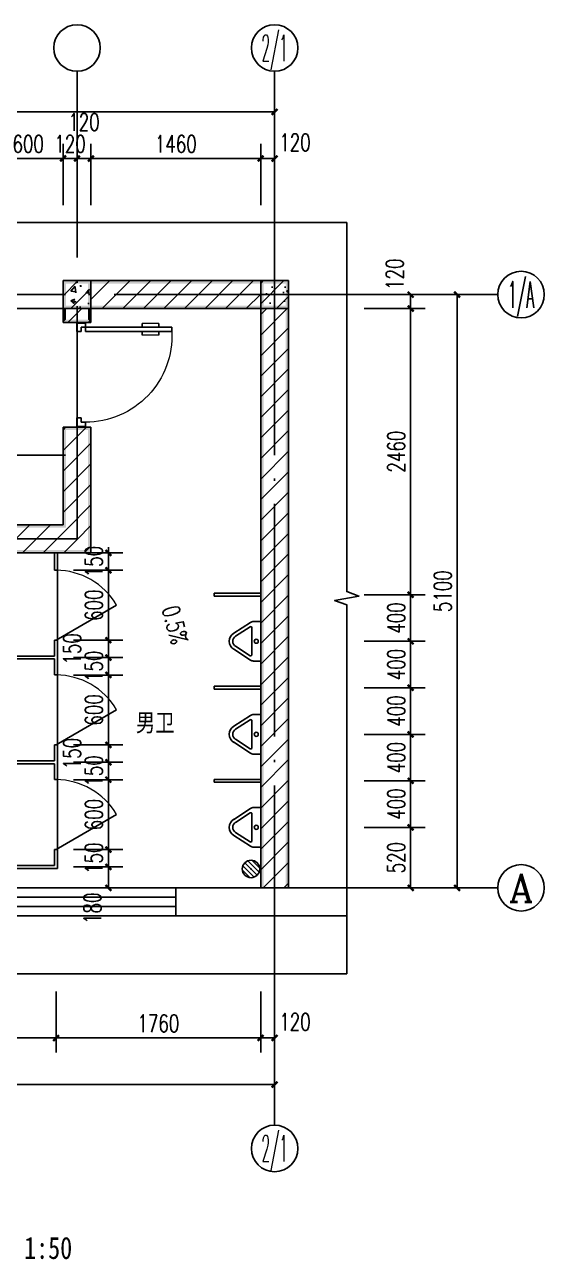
# Model space of a CAD drawing. Extents: x 14095202 to 14511487, y -1430609 to -90420.
# Drawn here: x 14101692 to 14106162, y -1430436 to -1419823 of the extents above; entities that cross this region are included whole.
import ezdxf
from ezdxf.enums import TextEntityAlignment as Align

# ---------------------------------------------------------------- set-up
doc = ezdxf.new("R2010")
doc.units = 0
doc.header["$LTSCALE"] = 1000
doc.header["$MEASUREMENT"] = 0
doc.linetypes.add('DOTE', pattern=[2.42, 2, -0.2, 0.02, -0.2])
for name, color, linetype in [('AXIS', 3, 'Continuous'), ('AXIS_TEXT', 7, 'Continuous'), ('COLUMN', 2, 'Continuous'), ('DIM_SYMB', 3, 'Continuous'), ('DOTE', 1, 'DOTE'), ('LVTRY', 6, 'Continuous'), ('PUB_DIM', 3, 'Continuous'), ('PUB_HATCH', 8, 'Continuous'), ('PUB_TEXT', 7, 'Continuous'), ('PUB_WALL', 9, 'Continuous'), ('WALL', 9, 'Continuous'), ('WALL-PARAPET', 6, 'Continuous'), ('WINDOW', 4, 'Continuous')]:
    doc.layers.add(name, color=color, linetype=linetype)
doc.styles.add('_TCH_AXIS', font='COMPLEX', dxfattribs={"bigfont": 'GBCBIG'})
doc.styles.add('_TCH_DIM', font='SIMPLEX', dxfattribs={"bigfont": 'GBCBIG'})
doc.styles.add('_TCH_DIM_T3', font='SIMPLEX', dxfattribs={"width": 0.705882, "bigfont": 'GBCBIG'})
doc.styles.add('COMPLEX', font='COMPLEX')
doc.styles.add('YAYA', font='', dxfattribs={"width": 0.8, "height": 1})
doc.styles.get('YAYA').set_extended_font_data('SimSun')
doc.dimstyles.new('_TCH_ARCH&&50', dxfattribs={"dimtxt": 148.75, "dimasz": 50, "dimexe": 125, "dimexo": 150, "dimgap": 50, "dimtad": 1, "dimdec": 0, "dimzin": 0, "dimdsep": 46, "dimtxsty": '_TCH_DIM_T3', "dimblk": 'ARCHTICK', "dimcen": 0.09, "dimclrt": 7, "dimazin": 2, "dimtfac": 1, "dimtdec": 0, "dimtix": 1, "dimtmove": 2, "dimatfit": 3, "dimfxl": 0, "dimtolj": 1, "dimtzin": 0, "dimarcsym": 0})
pattern_1 = [(45, (0, 89.76), (-88.388383, 88.388383), [])]
pattern_2 = [(45, (0, 0), (-88.3883476, 88.3883476), []), (50, (0, 0), (358.630091, -31.3760675), [37.5, -412.5]), (355, (0, 0), (-69.375667, 376.096067), [30, -330]), (100.4514, (29.9, -2.6), (289.254691, 344.719771), [31.870095, -350.571056]), (46.1842, (0, 100), (533.620524, -82.759507), [56.25, -618.75]), (96.6356, (44.47, 93.1), (467.331353, 487.058935), [47.805144, -525.8565]), (351.1842, (0, 100), (467.330973, 487.0593), [45, -495]), (21, (50, 75), (298.453526, -201.3094453), [37.5, -412.5]), (326, (50, 75), (121.657666, 362.575023), [30, -330]), (71.4514, (74.87, 58.22), (420.111314, 161.265248), [31.870095, -350.571056]), (37.5, (0, 0), (6.0799277, 166.4469269), [0, -326, 0, -335, 0, -331.25]), (7.5, (0, 0), (131.5347687, 197.205856), [0, -191, 0, -318.5, 0, -126.25]), (327.5, (-111.5, 0), (266.9112181, -11.2774359), [0, -125, 0, -390, 0, -517.5]), (317.5, (-161.5, 0), (291.5930847, 50.052491), [0, -162.5, 0, -259, 0, -367.5])]

# ---------------------------------------------------------------- blocks, each defined once
blk = doc.blocks.new('$lvtry$00000171')
for p, q in [((-74, 11), (-11, 74)), ((-70, -27), (27, 70)), ((-53, -53), (53, 53)), ((-27, -70), (70, 27)), ((11, -74), (74, -11))]:
    blk.add_line(p, q)
blk.add_circle((0, 0), 75)
blk.add_point((0, 0))
blk = doc.blocks.new('$lvtry$00000007')
for p, q in [((-170, 0), (170, 0)), ((-170, -61), (-170, 0)), ((-162, -88), (-69, -231)), ((-124, -91), (-43, -216)), ((-116, -76), (116, -76)), ((43, -216), (124, -91)), ((69, -231), (162, -88)), ((170, -61), (170, 0))]:
    blk.add_line(p, q)
blk.add_circle((0, -38), 17.7)
for centre, radius, start, end in [((-120, -61), 50, 180, 213.0863), ((-116, -86), 10, 90, 213.0863), ((116, -86), 10, 326.9137, 90), ((120, -61), 50, 326.9137, 0), ((0, -191), 80, 210, 330), ((0, -191), 50, 210, 330)]:
    blk.add_arc(centre, radius, start, end)
blk = doc.blocks.new('$DorLib2D$00000009')
for p, q in [((0.413, 0.905), (0.413, 0.081)), ((0.454, 0.905), (0.413, 0.905)), ((0.454, 0.081), (0.454, 0.905)), ((0.413, 0.782), (0.378, 0.782)), ((0.489, 0.782), (0.454, 0.782)), ((0.413, 0.624), (0.378, 0.624)), ((0.489, 0.624), (0.454, 0.624)), ((-0.494, 0.081), (-0.453, 0.081)), ((-0.494, -0.002), (-0.494, 0.081)), ((-0.453, 0.081), (-0.453, 0.039)), ((-0.453, 0.039), (-0.412, 0.039)), ((-0.412, 0.039), (-0.412, -0.002)), ((0.413, 0.081), (0.454, 0.081)), ((0.454, 0.039), (0.413, 0.039)), ((0.413, 0.039), (0.413, -0.002)), ((0.495, 0.081), (0.454, 0.081)), ((0.454, 0.081), (0.454, 0.039)), ((0.495, -0.002), (0.495, 0.081)), ((-0.494, -0.002), (-0.494, -0.002)), ((-0.412, -0.002), (-0.494, -0.002)), ((0.413, -0.002), (0.495, -0.002)), ((0.495, -0.002), (0.495, -0.002))]:
    blk.add_line(p, q)
at = {"lineweight": 13}
for p, q in [((0.378, 0.782), (0.378, 0.624)), ((0.489, 0.782), (0.489, 0.624))]:
    blk.add_line(p, q, dxfattribs=at)
blk.add_arc((0.372, 0.082), 0.825, 87.134, 180.0717, dxfattribs=at)
blk = doc.blocks.new('$TCHSYS$APDOOR2D')
blk.add_line((0.5, 0), (0, 0.866))
at = {"lineweight": 13}
blk.add_arc((0.5, 0), 1, 120, 180, dxfattribs=at)
blk = doc.blocks.new('$TCHSYS$WIN2D')
for p, q in [((-0.5, 0.5), (0.5, 0.5)), ((-0.5, 0.5), (-0.5, -0.5)), ((0.5, 0.5), (0.5, -0.5)), ((0.5, 0.1667), (-0.5, 0.1667)), ((0.5, -0.1667), (-0.5, -0.1667)), ((-0.5, -0.5), (0.5, -0.5))]:
    blk.add_line(p, q)
blk = doc.blocks.new('_AXISO')
blk.add_circle((0, 0), 0.5)
at = {"layer": 'AXIS_TEXT', "style": 'COMPLEX', "width": 1.041667}
blk.add_attdef('A', text='', height=0.56, dxfattribs=at).set_placement((-0.25, -0.28), (0.25, -0.28), align=Align.FIT)
blk = doc.blocks.new('_ArchTick')
at = {"color": 0, "linetype": 'ByBlock', "const_width": 0.4}
blk.add_lwpolyline([(-0.5, -0.5), (0.5, 0.5)], dxfattribs=at)
blk = doc.blocks.new('*D879')
at = {"layer": 'AXIS', "color": 0, "lineweight": -2}
for p, q in [((14097642, -1428133), (14097642, -1429058)), ((14103842, -1428133), (14103842, -1429058)), ((14097642, -1428933), (14103842, -1428933))]:
    blk.add_line(p, q, dxfattribs=at)
at = {"layer": 'Defpoints', "color": 0}
for p in [(14097642, -1427983), (14103842, -1427983), (14103842, -1428933)]:
    blk.add_point(p, dxfattribs=at)
at = {"layer": 'AXIS', "color": 0, "lineweight": -2, "xscale": 50, "yscale": 50, "zscale": 50, "rotation": 180}
blk.add_blockref('_ArchTick', (14097642, -1428933), dxfattribs=at)
at = {"layer": 'AXIS', "color": 0, "lineweight": -2, "xscale": 50, "yscale": 50, "zscale": 50}
blk.add_blockref('_ArchTick', (14103842, -1428933), dxfattribs=at)
at = {"layer": 'AXIS', "color": 7, "insert": (14100742, -1428808), "char_height": 148.8, "attachment_point": 5, "style": '_TCH_DIM_T3'}
blk.add_mtext('\\A1;6200', dxfattribs=at)
blk = doc.blocks.new('*D884')
at = {"layer": 'AXIS', "color": 0, "lineweight": -2}
for p, q in [((14100762, -1428133), (14100762, -1428658)), ((14101962, -1428133), (14101962, -1428658)), ((14100762, -1428533), (14101962, -1428533))]:
    blk.add_line(p, q, dxfattribs=at)
at = {"layer": 'Defpoints', "color": 0}
for p in [(14100762, -1427983), (14101962, -1427983), (14101962, -1428533)]:
    blk.add_point(p, dxfattribs=at)
at = {"layer": 'AXIS', "color": 0, "lineweight": -2, "xscale": 50, "yscale": 50, "zscale": 50, "rotation": 180}
blk.add_blockref('_ArchTick', (14100762, -1428533), dxfattribs=at)
at = {"layer": 'AXIS', "color": 0, "lineweight": -2, "xscale": 50, "yscale": 50, "zscale": 50}
blk.add_blockref('_ArchTick', (14101962, -1428533), dxfattribs=at)
at = {"layer": 'AXIS', "color": 7, "insert": (14101362, -1428408), "char_height": 148.8, "attachment_point": 5, "style": '_TCH_DIM_T3'}
blk.add_mtext('\\A1;1200', dxfattribs=at)
blk = doc.blocks.new('*D885')
at = {"layer": 'AXIS', "color": 0, "lineweight": -2}
for p, q in [((14101962, -1428133), (14101962, -1428658)), ((14103722, -1428133), (14103722, -1428658)), ((14101962, -1428533), (14103722, -1428533))]:
    blk.add_line(p, q, dxfattribs=at)
at = {"layer": 'Defpoints', "color": 0}
for p in [(14101962, -1427983), (14103722, -1427983), (14103722, -1428533)]:
    blk.add_point(p, dxfattribs=at)
at = {"layer": 'AXIS', "color": 0, "lineweight": -2, "xscale": 50, "yscale": 50, "zscale": 50, "rotation": 180}
blk.add_blockref('_ArchTick', (14101962, -1428533), dxfattribs=at)
at = {"layer": 'AXIS', "color": 0, "lineweight": -2, "xscale": 50, "yscale": 50, "zscale": 50}
blk.add_blockref('_ArchTick', (14103722, -1428533), dxfattribs=at)
at = {"layer": 'AXIS', "color": 7, "insert": (14102842, -1428408), "char_height": 148.8, "attachment_point": 5, "style": '_TCH_DIM_T3'}
blk.add_mtext('\\A1;1760', dxfattribs=at)
blk = doc.blocks.new('*D886')
at = {"layer": 'AXIS', "color": 0, "lineweight": -2}
for p, q in [((14103722, -1428133), (14103722, -1428658)), ((14103842, -1428133), (14103842, -1428658)), ((14103722, -1428533), (14103842, -1428533))]:
    blk.add_line(p, q, dxfattribs=at)
at = {"layer": 'Defpoints', "color": 0}
for p in [(14103722, -1427983), (14103842, -1427983), (14103842, -1428533)]:
    blk.add_point(p, dxfattribs=at)
at = {"layer": 'AXIS', "color": 0, "lineweight": -2, "xscale": 50, "yscale": 50, "zscale": 50, "rotation": 180}
blk.add_blockref('_ArchTick', (14103722, -1428533), dxfattribs=at)
at = {"layer": 'AXIS', "color": 0, "lineweight": -2, "xscale": 50, "yscale": 50, "zscale": 50}
blk.add_blockref('_ArchTick', (14103842, -1428533), dxfattribs=at)
at = {"layer": 'AXIS', "color": 7, "insert": (14104017, -1428395), "char_height": 148.8, "attachment_point": 5, "style": '_TCH_DIM_T3'}
blk.add_mtext('\\A1;120', dxfattribs=at)
blk = doc.blocks.new('*D887')
at = {"layer": 'AXIS', "color": 0, "lineweight": -2}
for p, q in [((14097642, -1421373), (14097642, -1420448)), ((14103842, -1421373), (14103842, -1420448)), ((14097642, -1420573), (14103842, -1420573))]:
    blk.add_line(p, q, dxfattribs=at)
at = {"layer": 'Defpoints', "color": 0}
for p in [(14103842, -1420573), (14097642, -1421523), (14103842, -1421523)]:
    blk.add_point(p, dxfattribs=at)
at = {"layer": 'AXIS', "color": 0, "lineweight": -2, "xscale": 50, "yscale": 50, "zscale": 50, "rotation": 180}
blk.add_blockref('_ArchTick', (14097642, -1420573), dxfattribs=at)
at = {"layer": 'AXIS', "color": 0, "lineweight": -2, "xscale": 50, "yscale": 50, "zscale": 50}
blk.add_blockref('_ArchTick', (14103842, -1420573), dxfattribs=at)
at = {"layer": 'AXIS', "color": 7, "insert": (14100742, -1420448), "char_height": 148.8, "attachment_point": 5, "style": '_TCH_DIM_T3'}
blk.add_mtext('\\A1;6200', dxfattribs=at)
blk = doc.blocks.new('*D894')
at = {"layer": 'AXIS', "color": 0, "lineweight": -2}
for p, q in [((14101422, -1421373), (14101422, -1420848)), ((14102022, -1421373), (14102022, -1420848)), ((14101422, -1420973), (14102022, -1420973))]:
    blk.add_line(p, q, dxfattribs=at)
at = {"layer": 'Defpoints', "color": 0}
for p in [(14102022, -1420973), (14101422, -1421523), (14102022, -1421523)]:
    blk.add_point(p, dxfattribs=at)
at = {"layer": 'AXIS', "color": 0, "lineweight": -2, "xscale": 50, "yscale": 50, "zscale": 50, "rotation": 180}
blk.add_blockref('_ArchTick', (14101422, -1420973), dxfattribs=at)
at = {"layer": 'AXIS', "color": 0, "lineweight": -2, "xscale": 50, "yscale": 50, "zscale": 50}
blk.add_blockref('_ArchTick', (14102022, -1420973), dxfattribs=at)
at = {"layer": 'AXIS', "color": 7, "insert": (14101722, -1420848), "char_height": 148.8, "attachment_point": 5, "style": '_TCH_DIM_T3'}
blk.add_mtext('\\A1;600', dxfattribs=at)
blk = doc.blocks.new('*D895')
at = {"layer": 'AXIS', "color": 0, "lineweight": -2}
for p, q in [((14102022, -1421373), (14102022, -1420848)), ((14102142, -1421373), (14102142, -1420848)), ((14102022, -1420973), (14101972, -1420973)), ((14102022, -1420973), (14102142, -1420973)), ((14102142, -1420973), (14102192, -1420973))]:
    blk.add_line(p, q, dxfattribs=at)
at = {"layer": 'Defpoints', "color": 0}
for p in [(14102142, -1420973), (14102022, -1421523), (14102142, -1421523)]:
    blk.add_point(p, dxfattribs=at)
at = {"layer": 'AXIS', "color": 0, "lineweight": -2, "xscale": 50, "yscale": 50, "zscale": 50}
blk.add_blockref('_ArchTick', (14102022, -1420973), dxfattribs=at)
at = {"layer": 'AXIS', "color": 0, "lineweight": -2, "xscale": 50, "yscale": 50, "zscale": 50, "rotation": 180}
blk.add_blockref('_ArchTick', (14102142, -1420973), dxfattribs=at)
at = {"layer": 'AXIS', "color": 7, "insert": (14102082, -1420848), "char_height": 148.8, "attachment_point": 5, "style": '_TCH_DIM_T3'}
blk.add_mtext('\\A1;120', dxfattribs=at)
blk = doc.blocks.new('*D896')
at = {"layer": 'AXIS', "color": 0, "lineweight": -2}
for p, q in [((14102142, -1421373), (14102142, -1420848)), ((14102262, -1421373), (14102262, -1420848)), ((14102142, -1420973), (14102262, -1420973))]:
    blk.add_line(p, q, dxfattribs=at)
at = {"layer": 'Defpoints', "color": 0}
for p in [(14102262, -1420973), (14102142, -1421523), (14102262, -1421523)]:
    blk.add_point(p, dxfattribs=at)
at = {"layer": 'AXIS', "color": 0, "lineweight": -2, "xscale": 50, "yscale": 50, "zscale": 50, "rotation": 180}
blk.add_blockref('_ArchTick', (14102142, -1420973), dxfattribs=at)
at = {"layer": 'AXIS', "color": 0, "lineweight": -2, "xscale": 50, "yscale": 50, "zscale": 50}
blk.add_blockref('_ArchTick', (14102262, -1420973), dxfattribs=at)
at = {"layer": 'AXIS', "color": 7, "insert": (14102202, -1420660), "char_height": 148.8, "attachment_point": 5, "style": '_TCH_DIM_T3'}
blk.add_mtext('\\A1;120', dxfattribs=at)
blk = doc.blocks.new('*D897')
at = {"layer": 'AXIS', "color": 0, "lineweight": -2}
for p, q in [((14102262, -1421373), (14102262, -1420848)), ((14103722, -1421373), (14103722, -1420848)), ((14102262, -1420973), (14103722, -1420973))]:
    blk.add_line(p, q, dxfattribs=at)
at = {"layer": 'Defpoints', "color": 0}
for p in [(14103722, -1420973), (14102262, -1421523), (14103722, -1421523)]:
    blk.add_point(p, dxfattribs=at)
at = {"layer": 'AXIS', "color": 0, "lineweight": -2, "xscale": 50, "yscale": 50, "zscale": 50, "rotation": 180}
blk.add_blockref('_ArchTick', (14102262, -1420973), dxfattribs=at)
at = {"layer": 'AXIS', "color": 0, "lineweight": -2, "xscale": 50, "yscale": 50, "zscale": 50}
blk.add_blockref('_ArchTick', (14103722, -1420973), dxfattribs=at)
at = {"layer": 'AXIS', "color": 7, "insert": (14102992, -1420848), "char_height": 148.8, "attachment_point": 5, "style": '_TCH_DIM_T3'}
blk.add_mtext('\\A1;1460', dxfattribs=at)
blk = doc.blocks.new('*D898')
at = {"layer": 'AXIS', "color": 0, "lineweight": -2}
for p, q in [((14103722, -1421373), (14103722, -1420848)), ((14103842, -1421373), (14103842, -1420848)), ((14103722, -1420973), (14103842, -1420973))]:
    blk.add_line(p, q, dxfattribs=at)
at = {"layer": 'Defpoints', "color": 0}
for p in [(14103842, -1420973), (14103722, -1421523), (14103842, -1421523)]:
    blk.add_point(p, dxfattribs=at)
at = {"layer": 'AXIS', "color": 0, "lineweight": -2, "xscale": 50, "yscale": 50, "zscale": 50, "rotation": 180}
blk.add_blockref('_ArchTick', (14103722, -1420973), dxfattribs=at)
at = {"layer": 'AXIS', "color": 0, "lineweight": -2, "xscale": 50, "yscale": 50, "zscale": 50}
blk.add_blockref('_ArchTick', (14103842, -1420973), dxfattribs=at)
at = {"layer": 'AXIS', "color": 7, "insert": (14104017, -1420835), "char_height": 148.8, "attachment_point": 5, "style": '_TCH_DIM_T3'}
blk.add_mtext('\\A1;120', dxfattribs=at)
blk = doc.blocks.new('*D909')
at = {"layer": 'AXIS', "color": 0, "lineweight": -2}
for p, q in [((14104612, -1422143), (14105537, -1422143)), ((14105412, -1427243), (14105412, -1422143)), ((14104612, -1427243), (14105537, -1427243))]:
    blk.add_line(p, q, dxfattribs=at)
at = {"layer": 'Defpoints', "color": 0}
for p in [(14104462, -1422143), (14105412, -1422143), (14104462, -1427243)]:
    blk.add_point(p, dxfattribs=at)
at = {"layer": 'AXIS', "color": 0, "lineweight": -2, "xscale": 50, "yscale": 50, "zscale": 50}
for p, rotation in [((14105412, -1422143), 90), ((14105412, -1427243), 270)]:
    blk.add_blockref('_ArchTick', p, dxfattribs=dict(at, rotation=rotation))
at = {"layer": 'AXIS', "color": 7, "insert": (14105288, -1424693), "char_height": 148.8, "attachment_point": 5, "rotation": 90, "style": '_TCH_DIM_T3'}
blk.add_mtext('\\A1;5100', dxfattribs=at)
blk = doc.blocks.new('*D910')
at = {"layer": 'AXIS', "color": 0, "lineweight": -2}
for p, q in [((14104612, -1426723), (14105137, -1426723)), ((14105012, -1427243), (14105012, -1426723)), ((14104612, -1427243), (14105137, -1427243))]:
    blk.add_line(p, q, dxfattribs=at)
at = {"layer": 'Defpoints', "color": 0}
for p in [(14104462, -1426723), (14105012, -1426723), (14104462, -1427243)]:
    blk.add_point(p, dxfattribs=at)
at = {"layer": 'AXIS', "color": 0, "lineweight": -2, "xscale": 50, "yscale": 50, "zscale": 50}
for p, rotation in [((14105012, -1426723), 90), ((14105012, -1427243), 270)]:
    blk.add_blockref('_ArchTick', p, dxfattribs=dict(at, rotation=rotation))
at = {"layer": 'AXIS', "color": 7, "insert": (14104888, -1426983), "char_height": 148.8, "attachment_point": 5, "rotation": 90, "style": '_TCH_DIM_T3'}
blk.add_mtext('\\A1;520', dxfattribs=at)
blk = doc.blocks.new('*D911')
at = {"layer": 'AXIS', "color": 0, "lineweight": -2}
for p, q in [((14104612, -1426323), (14105137, -1426323)), ((14105012, -1426723), (14105012, -1426323)), ((14104612, -1426723), (14105137, -1426723))]:
    blk.add_line(p, q, dxfattribs=at)
at = {"layer": 'Defpoints', "color": 0}
for p in [(14104462, -1426323), (14105012, -1426323), (14104462, -1426723)]:
    blk.add_point(p, dxfattribs=at)
at = {"layer": 'AXIS', "color": 0, "lineweight": -2, "xscale": 50, "yscale": 50, "zscale": 50}
for p, rotation in [((14105012, -1426323), 90), ((14105012, -1426723), 270)]:
    blk.add_blockref('_ArchTick', p, dxfattribs=dict(at, rotation=rotation))
at = {"layer": 'AXIS', "color": 7, "insert": (14104888, -1426523), "char_height": 148.8, "attachment_point": 5, "rotation": 90, "style": '_TCH_DIM_T3'}
blk.add_mtext('\\A1;400', dxfattribs=at)
blk = doc.blocks.new('*D912')
at = {"layer": 'AXIS', "color": 0, "lineweight": -2}
for p, q in [((14104612, -1425923), (14105137, -1425923)), ((14105012, -1426323), (14105012, -1425923)), ((14104612, -1426323), (14105137, -1426323))]:
    blk.add_line(p, q, dxfattribs=at)
at = {"layer": 'Defpoints', "color": 0}
for p in [(14104462, -1425923), (14105012, -1425923), (14104462, -1426323)]:
    blk.add_point(p, dxfattribs=at)
at = {"layer": 'AXIS', "color": 0, "lineweight": -2, "xscale": 50, "yscale": 50, "zscale": 50}
for p, rotation in [((14105012, -1425923), 90), ((14105012, -1426323), 270)]:
    blk.add_blockref('_ArchTick', p, dxfattribs=dict(at, rotation=rotation))
at = {"layer": 'AXIS', "color": 7, "insert": (14104888, -1426123), "char_height": 148.8, "attachment_point": 5, "rotation": 90, "style": '_TCH_DIM_T3'}
blk.add_mtext('\\A1;400', dxfattribs=at)
blk = doc.blocks.new('*D913')
at = {"layer": 'AXIS', "color": 0, "lineweight": -2}
for p, q in [((14104612, -1425523), (14105137, -1425523)), ((14105012, -1425923), (14105012, -1425523)), ((14104612, -1425923), (14105137, -1425923))]:
    blk.add_line(p, q, dxfattribs=at)
at = {"layer": 'Defpoints', "color": 0}
for p in [(14104462, -1425523), (14105012, -1425523), (14104462, -1425923)]:
    blk.add_point(p, dxfattribs=at)
at = {"layer": 'AXIS', "color": 0, "lineweight": -2, "xscale": 50, "yscale": 50, "zscale": 50}
for p, rotation in [((14105012, -1425523), 90), ((14105012, -1425923), 270)]:
    blk.add_blockref('_ArchTick', p, dxfattribs=dict(at, rotation=rotation))
at = {"layer": 'AXIS', "color": 7, "insert": (14104888, -1425723), "char_height": 148.8, "attachment_point": 5, "rotation": 90, "style": '_TCH_DIM_T3'}
blk.add_mtext('\\A1;400', dxfattribs=at)
blk = doc.blocks.new('*D914')
at = {"layer": 'AXIS', "color": 0, "lineweight": -2}
for p, q in [((14104612, -1425123), (14105137, -1425123)), ((14105012, -1425523), (14105012, -1425123)), ((14104612, -1425523), (14105137, -1425523))]:
    blk.add_line(p, q, dxfattribs=at)
at = {"layer": 'Defpoints', "color": 0}
for p in [(14104462, -1425123), (14105012, -1425123), (14104462, -1425523)]:
    blk.add_point(p, dxfattribs=at)
at = {"layer": 'AXIS', "color": 0, "lineweight": -2, "xscale": 50, "yscale": 50, "zscale": 50}
for p, rotation in [((14105012, -1425123), 90), ((14105012, -1425523), 270)]:
    blk.add_blockref('_ArchTick', p, dxfattribs=dict(at, rotation=rotation))
at = {"layer": 'AXIS', "color": 7, "insert": (14104888, -1425323), "char_height": 148.8, "attachment_point": 5, "rotation": 90, "style": '_TCH_DIM_T3'}
blk.add_mtext('\\A1;400', dxfattribs=at)
blk = doc.blocks.new('*D915')
at = {"layer": 'AXIS', "color": 0, "lineweight": -2}
for p, q in [((14104612, -1424723), (14105137, -1424723)), ((14105012, -1425123), (14105012, -1424723)), ((14104612, -1425123), (14105137, -1425123))]:
    blk.add_line(p, q, dxfattribs=at)
at = {"layer": 'Defpoints', "color": 0}
for p in [(14104462, -1424723), (14105012, -1424723), (14104462, -1425123)]:
    blk.add_point(p, dxfattribs=at)
at = {"layer": 'AXIS', "color": 0, "lineweight": -2, "xscale": 50, "yscale": 50, "zscale": 50}
for p, rotation in [((14105012, -1424723), 90), ((14105012, -1425123), 270)]:
    blk.add_blockref('_ArchTick', p, dxfattribs=dict(at, rotation=rotation))
at = {"layer": 'AXIS', "color": 7, "insert": (14104888, -1424923), "char_height": 148.8, "attachment_point": 5, "rotation": 90, "style": '_TCH_DIM_T3'}
blk.add_mtext('\\A1;400', dxfattribs=at)
blk = doc.blocks.new('*D916')
at = {"layer": 'AXIS', "color": 0, "lineweight": -2}
for p, q in [((14104612, -1422263), (14105137, -1422263)), ((14105012, -1424723), (14105012, -1422263)), ((14104612, -1424723), (14105137, -1424723))]:
    blk.add_line(p, q, dxfattribs=at)
at = {"layer": 'Defpoints', "color": 0}
for p in [(14104462, -1422263), (14105012, -1422263), (14104462, -1424723)]:
    blk.add_point(p, dxfattribs=at)
at = {"layer": 'AXIS', "color": 0, "lineweight": -2, "xscale": 50, "yscale": 50, "zscale": 50}
for p, rotation in [((14105012, -1422263), 90), ((14105012, -1424723), 270)]:
    blk.add_blockref('_ArchTick', p, dxfattribs=dict(at, rotation=rotation))
at = {"layer": 'AXIS', "color": 7, "insert": (14104888, -1423493), "char_height": 148.8, "attachment_point": 5, "rotation": 90, "style": '_TCH_DIM_T3'}
blk.add_mtext('\\A1;2460', dxfattribs=at)
blk = doc.blocks.new('*D917')
at = {"layer": 'AXIS', "color": 0, "lineweight": -2}
for p, q in [((14104612, -1422143), (14105137, -1422143)), ((14105012, -1422263), (14105012, -1422143)), ((14104612, -1422263), (14105137, -1422263))]:
    blk.add_line(p, q, dxfattribs=at)
at = {"layer": 'Defpoints', "color": 0}
for p in [(14104462, -1422143), (14105012, -1422143), (14104462, -1422263)]:
    blk.add_point(p, dxfattribs=at)
at = {"layer": 'AXIS', "color": 0, "lineweight": -2, "xscale": 50, "yscale": 50, "zscale": 50}
for p, rotation in [((14105012, -1422143), 90), ((14105012, -1422263), 270)]:
    blk.add_blockref('_ArchTick', p, dxfattribs=dict(at, rotation=rotation))
at = {"layer": 'AXIS', "color": 7, "insert": (14104875, -1421968), "char_height": 148.8, "attachment_point": 5, "rotation": 90, "style": '_TCH_DIM_T3'}
blk.add_mtext('\\A1;120', dxfattribs=at)
blk = doc.blocks.new('*D928')
at = {"layer": 'Defpoints', "color": 0}
for p in [(14101962, -1427063), (14102412, -1427063), (14101962, -1427243)]:
    blk.add_point(p, dxfattribs=at)
at = {"layer": 'PUB_DIM', "color": 0, "lineweight": -2}
for p, q in [((14102112, -1427063), (14102537, -1427063)), ((14102412, -1427243), (14102412, -1427063)), ((14102112, -1427243), (14102537, -1427243))]:
    blk.add_line(p, q, dxfattribs=at)
at = {"layer": 'PUB_DIM', "color": 0, "lineweight": -2, "xscale": 50, "yscale": 50, "zscale": 50}
for p, rotation in [((14102412, -1427063), 90), ((14102412, -1427243), 270)]:
    blk.add_blockref('_ArchTick', p, dxfattribs=dict(at, rotation=rotation))
at = {"layer": 'PUB_DIM', "color": 7, "insert": (14102275, -1427418), "char_height": 148.8, "attachment_point": 5, "rotation": 90, "style": '_TCH_DIM_T3'}
blk.add_mtext('\\A1;180', dxfattribs=at)
blk = doc.blocks.new('*D929')
at = {"layer": 'Defpoints', "color": 0}
for p in [(14101962, -1426913), (14102412, -1426913), (14101962, -1427063)]:
    blk.add_point(p, dxfattribs=at)
at = {"layer": 'PUB_DIM', "color": 0, "lineweight": -2}
for p, q in [((14102112, -1426913), (14102537, -1426913)), ((14102412, -1426913), (14102412, -1426863)), ((14102412, -1427063), (14102412, -1426913)), ((14102112, -1427063), (14102537, -1427063)), ((14102412, -1427063), (14102412, -1427113))]:
    blk.add_line(p, q, dxfattribs=at)
at = {"layer": 'PUB_DIM', "color": 0, "lineweight": -2, "xscale": 50, "yscale": 50, "zscale": 50}
for p, rotation in [((14102412, -1426913), 270), ((14102412, -1427063), 90)]:
    blk.add_blockref('_ArchTick', p, dxfattribs=dict(at, rotation=rotation))
at = {"layer": 'PUB_DIM', "color": 7, "insert": (14102288, -1426988), "char_height": 148.8, "attachment_point": 5, "rotation": 90, "style": '_TCH_DIM_T3'}
blk.add_mtext('\\A1;150', dxfattribs=at)
blk = doc.blocks.new('*D930')
at = {"layer": 'Defpoints', "color": 0}
for p in [(14101962, -1426313), (14102412, -1426313), (14101962, -1426913)]:
    blk.add_point(p, dxfattribs=at)
at = {"layer": 'PUB_DIM', "color": 0, "lineweight": -2}
for p, q in [((14102112, -1426313), (14102537, -1426313)), ((14102412, -1426913), (14102412, -1426313)), ((14102112, -1426913), (14102537, -1426913))]:
    blk.add_line(p, q, dxfattribs=at)
at = {"layer": 'PUB_DIM', "color": 0, "lineweight": -2, "xscale": 50, "yscale": 50, "zscale": 50}
for p, rotation in [((14102412, -1426313), 90), ((14102412, -1426913), 270)]:
    blk.add_blockref('_ArchTick', p, dxfattribs=dict(at, rotation=rotation))
at = {"layer": 'PUB_DIM', "color": 7, "insert": (14102288, -1426613), "char_height": 148.8, "attachment_point": 5, "rotation": 90, "style": '_TCH_DIM_T3'}
blk.add_mtext('\\A1;600', dxfattribs=at)
blk = doc.blocks.new('*D931')
at = {"layer": 'Defpoints', "color": 0}
for p in [(14101962, -1426163), (14102412, -1426163), (14101962, -1426313)]:
    blk.add_point(p, dxfattribs=at)
at = {"layer": 'PUB_DIM', "color": 0, "lineweight": -2}
for p, q in [((14102112, -1426163), (14102537, -1426163)), ((14102412, -1426163), (14102412, -1426113)), ((14102412, -1426313), (14102412, -1426163)), ((14102112, -1426313), (14102537, -1426313)), ((14102412, -1426313), (14102412, -1426363))]:
    blk.add_line(p, q, dxfattribs=at)
at = {"layer": 'PUB_DIM', "color": 0, "lineweight": -2, "xscale": 50, "yscale": 50, "zscale": 50}
for p, rotation in [((14102412, -1426163), 270), ((14102412, -1426313), 90)]:
    blk.add_blockref('_ArchTick', p, dxfattribs=dict(at, rotation=rotation))
at = {"layer": 'PUB_DIM', "color": 7, "insert": (14102288, -1426238), "char_height": 148.8, "attachment_point": 5, "rotation": 90, "style": '_TCH_DIM_T3'}
blk.add_mtext('\\A1;150', dxfattribs=at)
blk = doc.blocks.new('*D932')
at = {"layer": 'Defpoints', "color": 0}
for p in [(14101962, -1426013), (14102412, -1426013), (14101962, -1426163)]:
    blk.add_point(p, dxfattribs=at)
at = {"layer": 'PUB_DIM', "color": 0, "lineweight": -2}
for p, q in [((14102112, -1426013), (14102537, -1426013)), ((14102412, -1426163), (14102412, -1426013)), ((14102112, -1426163), (14102537, -1426163))]:
    blk.add_line(p, q, dxfattribs=at)
at = {"layer": 'PUB_DIM', "color": 0, "lineweight": -2, "xscale": 50, "yscale": 50, "zscale": 50}
for p, rotation in [((14102412, -1426013), 90), ((14102412, -1426163), 270)]:
    blk.add_blockref('_ArchTick', p, dxfattribs=dict(at, rotation=rotation))
at = {"layer": 'PUB_DIM', "color": 7, "insert": (14102100, -1426088), "char_height": 148.8, "attachment_point": 5, "rotation": 90, "style": '_TCH_DIM_T3'}
blk.add_mtext('\\A1;150', dxfattribs=at)
blk = doc.blocks.new('*D933')
at = {"layer": 'Defpoints', "color": 0}
for p in [(14101962, -1425413), (14102412, -1425413), (14101962, -1426013)]:
    blk.add_point(p, dxfattribs=at)
at = {"layer": 'PUB_DIM', "color": 0, "lineweight": -2}
for p, q in [((14102112, -1425413), (14102537, -1425413)), ((14102412, -1426013), (14102412, -1425413)), ((14102112, -1426013), (14102537, -1426013))]:
    blk.add_line(p, q, dxfattribs=at)
at = {"layer": 'PUB_DIM', "color": 0, "lineweight": -2, "xscale": 50, "yscale": 50, "zscale": 50}
for p, rotation in [((14102412, -1425413), 90), ((14102412, -1426013), 270)]:
    blk.add_blockref('_ArchTick', p, dxfattribs=dict(at, rotation=rotation))
at = {"layer": 'PUB_DIM', "color": 7, "insert": (14102288, -1425713), "char_height": 148.8, "attachment_point": 5, "rotation": 90, "style": '_TCH_DIM_T3'}
blk.add_mtext('\\A1;600', dxfattribs=at)
blk = doc.blocks.new('*D934')
at = {"layer": 'Defpoints', "color": 0}
for p in [(14101962, -1425263), (14102412, -1425263), (14101962, -1425413)]:
    blk.add_point(p, dxfattribs=at)
at = {"layer": 'PUB_DIM', "color": 0, "lineweight": -2}
for p, q in [((14102412, -1425263), (14102412, -1425213)), ((14102112, -1425263), (14102537, -1425263)), ((14102412, -1425413), (14102412, -1425263)), ((14102112, -1425413), (14102537, -1425413)), ((14102412, -1425413), (14102412, -1425463))]:
    blk.add_line(p, q, dxfattribs=at)
at = {"layer": 'PUB_DIM', "color": 0, "lineweight": -2, "xscale": 50, "yscale": 50, "zscale": 50}
for p, rotation in [((14102412, -1425263), 270), ((14102412, -1425413), 90)]:
    blk.add_blockref('_ArchTick', p, dxfattribs=dict(at, rotation=rotation))
at = {"layer": 'PUB_DIM', "color": 7, "insert": (14102288, -1425338), "char_height": 148.8, "attachment_point": 5, "rotation": 90, "style": '_TCH_DIM_T3'}
blk.add_mtext('\\A1;150', dxfattribs=at)
blk = doc.blocks.new('*D935')
at = {"layer": 'Defpoints', "color": 0}
for p in [(14101962, -1425113), (14102412, -1425113), (14101962, -1425263)]:
    blk.add_point(p, dxfattribs=at)
at = {"layer": 'PUB_DIM', "color": 0, "lineweight": -2}
for p, q in [((14102112, -1425113), (14102537, -1425113)), ((14102412, -1425263), (14102412, -1425113)), ((14102112, -1425263), (14102537, -1425263))]:
    blk.add_line(p, q, dxfattribs=at)
at = {"layer": 'PUB_DIM', "color": 0, "lineweight": -2, "xscale": 50, "yscale": 50, "zscale": 50}
for p, rotation in [((14102412, -1425113), 90), ((14102412, -1425263), 270)]:
    blk.add_blockref('_ArchTick', p, dxfattribs=dict(at, rotation=rotation))
at = {"layer": 'PUB_DIM', "color": 7, "insert": (14102100, -1425188), "char_height": 148.8, "attachment_point": 5, "rotation": 90, "style": '_TCH_DIM_T3'}
blk.add_mtext('\\A1;150', dxfattribs=at)
blk = doc.blocks.new('*D936')
at = {"layer": 'Defpoints', "color": 0}
for p in [(14101962, -1424513), (14102412, -1424513), (14101962, -1425113)]:
    blk.add_point(p, dxfattribs=at)
at = {"layer": 'PUB_DIM', "color": 0, "lineweight": -2}
for p, q in [((14102112, -1424513), (14102537, -1424513)), ((14102412, -1425113), (14102412, -1424513)), ((14102112, -1425113), (14102537, -1425113))]:
    blk.add_line(p, q, dxfattribs=at)
at = {"layer": 'PUB_DIM', "color": 0, "lineweight": -2, "xscale": 50, "yscale": 50, "zscale": 50}
for p, rotation in [((14102412, -1424513), 90), ((14102412, -1425113), 270)]:
    blk.add_blockref('_ArchTick', p, dxfattribs=dict(at, rotation=rotation))
at = {"layer": 'PUB_DIM', "color": 7, "insert": (14102288, -1424813), "char_height": 148.8, "attachment_point": 5, "rotation": 90, "style": '_TCH_DIM_T3'}
blk.add_mtext('\\A1;600', dxfattribs=at)
blk = doc.blocks.new('*D937')
at = {"layer": 'Defpoints', "color": 0}
for p in [(14101962, -1424363), (14102412, -1424363), (14101962, -1424513)]:
    blk.add_point(p, dxfattribs=at)
at = {"layer": 'PUB_DIM', "color": 0, "lineweight": -2}
for p, q in [((14102112, -1424363), (14102537, -1424363)), ((14102412, -1424363), (14102412, -1424313)), ((14102412, -1424513), (14102412, -1424363)), ((14102112, -1424513), (14102537, -1424513)), ((14102412, -1424513), (14102412, -1424563))]:
    blk.add_line(p, q, dxfattribs=at)
at = {"layer": 'PUB_DIM', "color": 0, "lineweight": -2, "xscale": 50, "yscale": 50, "zscale": 50}
for p, rotation in [((14102412, -1424363), 270), ((14102412, -1424513), 90)]:
    blk.add_blockref('_ArchTick', p, dxfattribs=dict(at, rotation=rotation))
at = {"layer": 'PUB_DIM', "color": 7, "insert": (14102288, -1424438), "char_height": 148.8, "attachment_point": 5, "rotation": 90, "style": '_TCH_DIM_T3'}
blk.add_mtext('\\A1;150', dxfattribs=at)

msp = doc.modelspace()

# ---------------------------------------------------------------- hatches: boundary and pattern name
at = {"layer": 'COLUMN'}
for points in [[(14102262.2, -1422022.7), (14102022.2, -1422022.7), (14102047.2, -1422047.7), (14102237.2, -1422047.7)], [(14102022.2, -1422022.7), (14102022.2, -1422262.7), (14102047.2, -1422237.7), (14102047.2, -1422047.7)], [(14102262.2, -1422262.7), (14102262.2, -1422022.7), (14102237.2, -1422047.7), (14102237.2, -1422237.7)], [(14103962.2, -1422022.7), (14103722.2, -1422022.7), (14103747.2, -1422047.7), (14103937.2, -1422047.7)], [(14103722.2, -1422022.7), (14103722.2, -1422262.7), (14103747.2, -1422237.7), (14103747.2, -1422047.7)], [(14103962.2, -1422262.7), (14103962.2, -1422022.7), (14103937.2, -1422047.7), (14103937.2, -1422237.7)], [(14102022.2, -1422262.7), (14102262.2, -1422262.7), (14102237.2, -1422237.7), (14102047.2, -1422237.7)], [(14103722.2, -1422262.7), (14103962.2, -1422262.7), (14103937.2, -1422237.7), (14103747.2, -1422237.7)]]:
    msp.add_hatch(color=256, dxfattribs=at).paths.add_polyline_path(points)
at = {"layer": 'PUB_HATCH'}
h = msp.add_hatch(dxfattribs=at)
h.set_pattern_fill('钢筋混凝土', color=256, scale=50, style=0)
h.set_pattern_definition(pattern_2)
h.paths.add_polyline_path([(14102022.2, -1422262.7), (14102262.2, -1422262.7), (14102262.2, -1422022.7), (14102022.2, -1422022.7)])
h = msp.add_hatch(dxfattribs=at)
h.set_pattern_fill('普通砖', color=256, scale=50, style=0)
h.set_pattern_definition(pattern_1)
h.paths.add_polyline_path([(14102262.2, -1422022.7), (14102262.2, -1422262.7), (14103722.2, -1422262.7), (14103722.2, -1422022.7)])
h = msp.add_hatch(dxfattribs=at)
h.set_pattern_fill('钢筋混凝土', color=256, scale=50, style=0)
h.set_pattern_definition(pattern_2)
h.paths.add_polyline_path([(14103722.2, -1422262.7), (14103962.2, -1422262.7), (14103962.2, -1422022.7), (14103722.2, -1422022.7)])
h = msp.add_hatch(dxfattribs=at)
h.set_pattern_fill('普通砖', color=256, scale=50, style=0)
h.set_pattern_definition(pattern_1)
h.paths.add_polyline_path([(14102262.2, -1422262.7), (14102022.2, -1422262.7), (14102022.2, -1422382.7), (14102262.2, -1422382.7)])
h = msp.add_hatch(dxfattribs=at)
h.set_pattern_fill('普通砖', color=256, scale=50, style=0)
h.set_pattern_definition(pattern_1)
h.paths.add_polyline_path([(14103962.2, -1422262.7), (14103722.2, -1422262.7), (14103722.2, -1427242.7), (14103962.2, -1427242.7)])
h = msp.add_hatch(dxfattribs=at)
h.set_pattern_fill('普通砖', color=256, scale=50, style=0)
h.set_pattern_definition(pattern_1)
h.paths.add_polyline_path([(14102022.2, -1424122.7), (14102262.2, -1424362.7), (14102262.2, -1423282.7), (14102022.2, -1423282.7)])
h = msp.add_hatch(dxfattribs=at)
h.set_pattern_fill('普通砖', color=256, scale=50, style=0)
h.set_pattern_definition(pattern_1)
h.paths.add_polyline_path([(14102022.2, -1424122.7), (14100762.2, -1424122.7), (14100762.2, -1424147.7), (14100682.2, -1424282.7), (14100762.2, -1424362.7), (14102262.2, -1424362.7)])
at = {"layer": 'PUB_WALL'}
for points in [[(14102262.2, -1422022.7), (14102262.2, -1422047.7), (14103722.2, -1422047.7), (14103722.2, -1422022.7)], [(14102262.2, -1422237.7), (14102262.2, -1422262.7), (14103722.2, -1422262.7), (14103722.2, -1422237.7)], [(14102047.2, -1422262.7), (14102022.2, -1422262.7), (14102022.2, -1422382.7), (14102047.2, -1422357.7)], [(14102022.2, -1422382.7), (14102262.2, -1422382.7), (14102237.2, -1422357.7), (14102047.2, -1422357.7)], [(14102262.2, -1422262.7), (14102237.2, -1422262.7), (14102237.2, -1422357.7), (14102262.2, -1422382.7)], [(14103747.2, -1422262.7), (14103722.2, -1422262.7), (14103722.2, -1427242.7), (14103747.2, -1427242.7)], [(14103962.2, -1422262.7), (14103937.2, -1422262.7), (14103937.2, -1427242.7), (14103962.2, -1427242.7)], [(14102262.2, -1423282.7), (14102022.2, -1423282.7), (14102047.2, -1423307.7), (14102237.2, -1423307.7)], [(14102022.2, -1423282.7), (14102022.2, -1424122.7), (14102047.2, -1424147.7), (14102047.2, -1423307.7)], [(14102262.2, -1424362.7), (14102262.2, -1423282.7), (14102237.2, -1423307.7), (14102237.2, -1424337.7)], [(14102022.2, -1424122.7), (14100762.2, -1424122.7), (14100762.2, -1424147.7), (14102047.2, -1424147.7)], [(14102262.2, -1424362.7), (14100762.2, -1424362.7), (14100737.2, -1424337.7), (14102237.2, -1424337.7)]]:
    msp.add_hatch(color=256, dxfattribs=at).paths.add_polyline_path(points)

# ---------------------------------------------------------------- linework, layer by layer
at = {"layer": 'AXIS'}
for p, q in [((14102142.2, -1421522.7), (14102142.2, -1420222.7)), ((14103842.2, -1421522.7), (14103842.2, -1420222.7)), ((14104462.2, -1422142.7), (14105762.2, -1422142.7)), ((14104462.2, -1427242.7), (14105762.2, -1427242.7)), ((14103842.2, -1427982.7), (14103842.2, -1429282.7))]:
    msp.add_line(p, q, dxfattribs=at)
at = {"layer": 'COLUMN'}
for p, q in [((14102262.2, -1422022.7), (14102022.2, -1422022.7)), ((14102022.2, -1422022.7), (14102022.2, -1422262.7)), ((14102262.2, -1422262.7), (14102262.2, -1422022.7)), ((14103962.2, -1422022.7), (14103722.2, -1422022.7)), ((14103722.2, -1422022.7), (14103722.2, -1422262.7)), ((14103962.2, -1422262.7), (14103962.2, -1422022.7)), ((14102022.2, -1422262.7), (14102262.2, -1422262.7)), ((14103722.2, -1422262.7), (14103962.2, -1422262.7))]:
    msp.add_line(p, q, dxfattribs=at)
at = {"layer": 'DIM_SYMB'}
for points in [[(14096902.2, -1421522.7), (14100625.9, -1421522.7), (14100664.1, -1421417.7), (14100701.1, -1421627.7), (14100738.4, -1421522.7), (14104462.2, -1421522.7)], [(14104462.2, -1421522.7), (14104462.2, -1424696.4), (14104567.2, -1424734.6), (14104357.2, -1424771.7), (14104462.2, -1424808.9), (14104462.2, -1427982.7)], [(14104462.2, -1427982.7), (14100738.4, -1427982.7), (14100700.2, -1428087.7), (14100663.2, -1427877.7), (14100625.9, -1427982.7), (14096902.2, -1427982.7)]]:
    msp.add_lwpolyline(points, dxfattribs=at)
msp.add_lwpolyline([(14102786.4, -1424729.4, 0, 0, 0), (14102903.7, -1425163.8, 40, 0, 0), (14102942.8, -1425308.6, 0, 0, 0)], format="xyseb", dxfattribs=at)
at = {"layer": 'DOTE'}
for p, q in [((14102142.2, -1424242.7), (14102142.2, -1421522.7)), ((14103842.2, -1421522.7), (14103842.2, -1427982.7)), ((14104462.2, -1422142.7), (14096902.2, -1422142.7)), ((14102142.2, -1424242.7), (14096902.2, -1424242.7)), ((14096902.2, -1427242.7), (14104462.2, -1427242.7))]:
    msp.add_line(p, q, dxfattribs=at)
at = {"layer": 'LVTRY'}
for p, q in [((14099922.2, -1423522.7), (14102042.2, -1423522.7)), ((14101949.7, -1424362.7), (14101949.7, -1424512.7)), ((14101974.7, -1424362.7), (14101949.7, -1424362.7)), ((14101974.7, -1424512.7), (14101974.7, -1424362.7)), ((14101949.7, -1424512.7), (14101974.7, -1424512.7)), ((14101974.7, -1425112.7), (14101974.7, -1424512.7)), ((14103722.2, -1424710.2), (14103322.2, -1424710.2)), ((14103322.2, -1424735.2), (14103322.2, -1424710.2)), ((14103722.2, -1424735.2), (14103322.2, -1424735.2)), ((14103722.2, -1424735.2), (14103722.2, -1424710.2)), ((14101974.7, -1425112.7), (14101949.7, -1425112.7)), ((14101949.7, -1425112.7), (14101949.7, -1425250.2)), ((14101974.7, -1425262.7), (14101974.7, -1425112.7)), ((14100762.2, -1425250.2), (14101949.7, -1425250.2)), ((14100762.2, -1425275.2), (14101949.7, -1425275.2)), ((14101949.7, -1425275.2), (14101949.7, -1425412.6)), ((14101974.7, -1425412.6), (14101974.7, -1425262.7)), ((14101949.7, -1425412.6), (14101974.7, -1425412.6)), ((14101974.7, -1426012.6), (14101974.7, -1425412.6)), ((14103722.2, -1425510.2), (14103322.2, -1425510.2)), ((14103322.2, -1425535.2), (14103322.2, -1425510.2)), ((14103722.2, -1425535.2), (14103322.2, -1425535.2)), ((14103722.2, -1425535.2), (14103722.2, -1425510.2)), ((14101974.7, -1426012.6), (14101949.7, -1426012.6)), ((14101949.7, -1426012.6), (14101949.7, -1426150.1)), ((14101974.7, -1426162.6), (14101974.7, -1426012.6)), ((14100762.2, -1426150.1), (14101949.7, -1426150.1)), ((14100762.2, -1426175.1), (14101949.7, -1426175.1)), ((14101949.7, -1426175.1), (14101949.7, -1426312.6)), ((14101974.7, -1426312.6), (14101974.7, -1426162.6)), ((14101949.7, -1426312.6), (14101974.7, -1426312.6)), ((14101974.7, -1426912.6), (14101974.7, -1426312.6)), ((14103722.2, -1426310.2), (14103322.2, -1426310.2)), ((14103322.2, -1426335.2), (14103322.2, -1426310.2)), ((14103722.2, -1426335.2), (14103322.2, -1426335.2)), ((14103722.2, -1426335.2), (14103722.2, -1426310.2)), ((14101974.7, -1426912.6), (14101949.7, -1426912.6)), ((14101949.7, -1426912.6), (14101949.7, -1427050.1)), ((14101974.7, -1427075.1), (14101974.7, -1426912.6)), ((14100762.2, -1427050.1), (14101949.7, -1427050.1)), ((14100762.2, -1427075.1), (14101974.7, -1427075.1))]:
    msp.add_line(p, q, dxfattribs=at)
at = {"layer": 'WALL'}
for p, q in [((14103722.2, -1422022.7), (14102262.2, -1422022.7)), ((14102022.2, -1422262.7), (14102022.2, -1422382.7)), ((14102262.2, -1422382.7), (14102262.2, -1422262.7)), ((14103722.2, -1422262.7), (14102262.2, -1422262.7)), ((14103722.2, -1427242.7), (14103722.2, -1422262.7)), ((14103962.2, -1427242.7), (14103962.2, -1422262.7)), ((14102022.2, -1422382.7), (14102262.2, -1422382.7)), ((14102262.2, -1423282.7), (14102022.2, -1423282.7)), ((14102022.2, -1423282.7), (14102022.2, -1424122.7)), ((14102262.2, -1424362.7), (14102262.2, -1423282.7)), ((14102022.2, -1424122.7), (14100762.2, -1424122.7)), ((14102262.2, -1424362.7), (14100762.2, -1424362.7))]:
    msp.add_line(p, q, dxfattribs=at)
at = {"layer": 'WALL-PARAPET'}
for p, q in [((14103842.2, -1427242.7), (14102992.2, -1427242.7)), ((14102992.2, -1427242.7), (14102992.2, -1427482.7)), ((14103842.2, -1427242.7), (14104462.2, -1427242.7)), ((14104462.2, -1427242.7), (14104462.2, -1427482.7)), ((14102992.2, -1427482.7), (14103842.2, -1427482.7)), ((14103842.2, -1427482.7), (14104462.2, -1427482.7))]:
    msp.add_line(p, q, dxfattribs=at)
at = {"layer": 'WINDOW'}
msp.add_line((14102022.2, -1422262.7), (14099462.2, -1422262.7), dxfattribs=at)

# ---------------------------------------------------------------- block references
at = {"layer": 'AXIS', "xscale": 400, "yscale": 400, "zscale": 400}
msp.add_blockref('_AXISO', (14102142.2, -1420022.7), dxfattribs=at)
at = {"layer": 'AXIS'}
ref = msp.add_blockref('_AXISO', (14103842.2, -1420022.7), dxfattribs=dict(at, xscale=400, yscale=400, zscale=400))
ref.add_attrib('A', '2/1', dxfattribs={"layer": 'AXIS_TEXT', "ltscale": 0.5, "height": 226.27, "style": '_TCH_AXIS', "width": 0.411765}).set_placement((14103729, -1420135.8), (14103955.3, -1420135.8), align=Align.FIT)
ref = msp.add_blockref('_AXISO', (14105962.2, -1422142.7), dxfattribs=dict(at, xscale=400, yscale=400, zscale=400))
ref.add_attrib('A', '1/A', dxfattribs={"layer": 'AXIS_TEXT', "ltscale": 0.5, "height": 226.27, "style": '_TCH_AXIS', "width": 0.381818}).set_placement((14105849, -1422255.8), (14106075.3, -1422255.8), align=Align.FIT)
ref = msp.add_blockref('_AXISO', (14105962.2, -1427242.7), dxfattribs=dict(at, xscale=400, yscale=400, zscale=400))
ref.add_attrib('A', 'A', dxfattribs={"layer": 'AXIS_TEXT', "ltscale": 0.5, "height": 243, "style": '_TCH_AXIS'}).set_placement((14105858, -1427364.1), (14106066.3, -1427364.1), align=Align.FIT)
ref = msp.add_blockref('_AXISO', (14103842.2, -1429482.7), dxfattribs=dict(at, xscale=400, yscale=400, zscale=400))
ref.add_attrib('A', '2/1', dxfattribs={"layer": 'AXIS_TEXT', "ltscale": 0.5, "height": 226.27, "style": '_TCH_AXIS', "width": 0.411765}).set_placement((14103729, -1429595.8), (14103955.3, -1429595.8), align=Align.FIT)
at = {"layer": 'LVTRY', "xscale": -600, "yscale": -600, "zscale": 25, "rotation": 90}
for p in [(14101962.2, -1424812.7), (14101962.2, -1425712.6), (14101962.2, -1426612.6)]:
    msp.add_blockref('$TCHSYS$APDOOR2D', p, dxfattribs=at)
at = {"layer": 'LVTRY', "yscale": -1, "rotation": 89.99999999999999}
for p in [(14103722.2, -1425122.7), (14103722.2, -1425922.7), (14103722.2, -1426722.7)]:
    msp.add_blockref('$lvtry$00000007', p, dxfattribs=at)
at = {"layer": 'LVTRY', "extrusion": (0, 0, -1), "xscale": -1, "zscale": -1, "rotation": 269.9999999996484}
msp.add_blockref('$lvtry$00000171', (-14103639, -1427080.2), dxfattribs=at)
at = {"layer": 'WINDOW', "xscale": 900, "yscale": -900, "zscale": 900, "rotation": 90}
msp.add_blockref('$DorLib2D$00000009', (14102142.2, -1422832.7), dxfattribs=at)
at = {"layer": 'WINDOW', "xscale": -1500, "yscale": 240, "zscale": -1500}
msp.add_blockref('$TCHSYS$WIN2D', (14102242.2, -1427362.7), dxfattribs=at)

# ---------------------------------------------------------------- texts
at = {"layer": 'PUB_TEXT', "style": '_TCH_DIM', "width": 0.705882}
msp.add_text('0.5%%%', height=148.75, rotation=285.11367, dxfattribs=at).set_placement((14102870.9, -1424841.2))
at = {"layer": 'PUB_TEXT', "style": 'YAYA', "width": 0.8}
for s, height, p in [('男卫', 151.9, (14102649, -1425898.3)), ('1:50', 189.87, (14101687.3, -1430432.7))]:
    msp.add_text(s, height=height, dxfattribs=at).set_placement(p)

# ---------------------------------------------------------------- dimensions: what is measured, and where the dimension line sits
at = {"layer": 'AXIS'}
for p1, p2, distance, text, picture, middle in [((14097642.2, -1421522.7), (14103842.2, -1421522.7), 950, '6200', '*D887', (14100742.2, -1420448.3)), ((14101422.2, -1421522.7), (14102022.2, -1421522.7), 550, '600', '*D894', (14101722.2, -1420848.3)), ((14102022.2, -1421522.7), (14102142.2, -1421522.7), 550, '120', '*D895', (14102082.2, -1420848.3)), ((14102262.2, -1421522.7), (14103722.2, -1421522.7), 550, '1460', '*D897', (14102992.2, -1420848.3)), ((14104462.2, -1427242.7), (14104462.2, -1422142.7), -950, '5100', '*D909', (14105287.8, -1424692.7)), ((14104462.2, -1424722.7), (14104462.2, -1422262.7), -550, '2460', '*D916', (14104887.8, -1423492.7)), ((14104462.2, -1425122.7), (14104462.2, -1424722.7), -550, '400', '*D915', (14104887.8, -1424922.7)), ((14104462.2, -1425522.7), (14104462.2, -1425122.7), -550, '400', '*D914', (14104887.8, -1425322.7)), ((14104462.2, -1425922.7), (14104462.2, -1425522.7), -550, '400', '*D913', (14104887.8, -1425722.7)), ((14104462.2, -1426322.7), (14104462.2, -1425922.7), -550, '400', '*D912', (14104887.8, -1426122.7)), ((14104462.2, -1426722.7), (14104462.2, -1426322.7), -550, '400', '*D911', (14104887.8, -1426522.7)), ((14104462.2, -1427242.7), (14104462.2, -1426722.7), -550, '520', '*D910', (14104887.8, -1426982.7)), ((14097642.2, -1427982.7), (14103842.2, -1427982.7), -950, '6200', '*D879', (14100742.2, -1428808.3)), ((14100762.2, -1427982.7), (14101962.2, -1427982.7), -550, '1200', '*D884', (14101362.2, -1428408.3)), ((14101962.2, -1427982.7), (14103722.2, -1427982.7), -550, '1760', '*D885', (14102842.2, -1428408.3))]:
    dim = msp.add_aligned_dim(p1=p1, p2=p2, distance=distance, text=text, dimstyle='_TCH_ARCH&&50', dxfattribs=at)
    dim.commit()
    dim.dimension.update_dxf_attribs({"geometry": picture, "text_midpoint": middle})
for base, p1, p2, angle, picture, middle in [((14102262.2, -1420972.7), (14102142.2, -1421522.7), (14102262.2, -1421522.7), 0, '*D896', (14102202.2, -1420660.2)), ((14103842.2, -1420972.7), (14103722.2, -1421522.7), (14103842.2, -1421522.7), 0, '*D898', (14104017.2, -1420835.2)), ((14105012.2, -1422142.7), (14104462.2, -1422262.7), (14104462.2, -1422142.7), 90, '*D917', (14104874.7, -1421967.7)), ((14103842.2, -1428532.7), (14103722.2, -1427982.7), (14103842.2, -1427982.7), 0, '*D886', (14104017.2, -1428395.2))]:
    dim = msp.add_linear_dim(base=base, p1=p1, p2=p2, angle=angle, text='120', dimstyle='_TCH_ARCH&&50', dxfattribs=at)
    dim.commit()
    dim.dimension.update_dxf_attribs({"geometry": picture, "text_midpoint": middle, "dimtype": 161})
at = {"layer": 'PUB_DIM'}
for p1, p2, text, picture, middle in [((14101962.2, -1424512.7), (14101962.2, -1424362.7), '150', '*D937', (14102287.8, -1424437.7)), ((14101962.2, -1425112.7), (14101962.2, -1424512.7), '600', '*D936', (14102287.8, -1424812.7)), ((14101962.2, -1425412.6), (14101962.2, -1425262.7), '150', '*D934', (14102287.8, -1425337.7)), ((14101962.2, -1426012.6), (14101962.2, -1425412.6), '600', '*D933', (14102287.8, -1425712.6)), ((14101962.2, -1426312.6), (14101962.2, -1426162.6), '150', '*D931', (14102287.8, -1426237.6)), ((14101962.2, -1426912.6), (14101962.2, -1426312.6), '600', '*D930', (14102287.8, -1426612.6)), ((14101962.2, -1427062.6), (14101962.2, -1426912.6), '150', '*D929', (14102287.8, -1426987.6))]:
    dim = msp.add_aligned_dim(p1=p1, p2=p2, distance=-450, text=text, dimstyle='_TCH_ARCH&&50', dxfattribs=at)
    dim.commit()
    dim.dimension.update_dxf_attribs({"geometry": picture, "text_midpoint": middle})
for base, p1, p2, text, picture, middle in [((14102412.2, -1425112.7), (14101962.2, -1425262.7), (14101962.2, -1425112.7), '150', '*D935', (14102099.7, -1425187.7)), ((14102412.2, -1426012.6), (14101962.2, -1426162.6), (14101962.2, -1426012.6), '150', '*D932', (14102099.7, -1426087.6)), ((14102412.2, -1427062.6), (14101962.2, -1427242.7), (14101962.2, -1427062.6), '180', '*D928', (14102274.7, -1427417.7))]:
    dim = msp.add_linear_dim(base=base, p1=p1, p2=p2, angle=90, text=text, dimstyle='_TCH_ARCH&&50', dxfattribs=at)
    dim.commit()
    dim.dimension.update_dxf_attribs({"geometry": picture, "text_midpoint": middle, "dimtype": 161})

doc.saveas('drawing.dxf')
